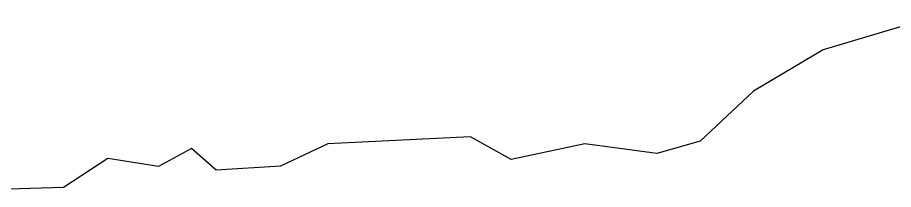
# Model space of a CAD drawing. Header units: metres. Extents: x 350918 to 355985, y 1754182 to 1757789.
# Drawn here: x 351466 to 352416, y 1754299 to 1754486 of the extents above; entities that cross this region are included whole.
import ezdxf

# ---------------------------------------------------------------- set-up
doc = ezdxf.new("R2010")
doc.units = ezdxf.units.M

msp = doc.modelspace()

# ---------------------------------------------------------------- linework, layer by layer
at = {"color": 3}
for p, q in [((352457.8, 1754485.92), (352339.89, 1754450.95)), ((352339.89, 1754450.95), (352264.38, 1754406.08)), ((352264.38, 1754406.08), (352206.46, 1754351.6)), ((351802.38, 1754348.86), (351751.19, 1754324.43)), ((351957.32, 1754356.51), (351802.38, 1754348.86)), ((352001.38, 1754331.58), (351957.32, 1754356.51)), ((352081.26, 1754348.83), (352001.38, 1754331.58)), ((352159.51, 1754338.27), (352081.26, 1754348.83)), ((352206.46, 1754351.6), (352159.51, 1754338.27)), ((351654.6, 1754343.6), (351618.78, 1754324.21)), ((351681.28, 1754320.16), (351654.6, 1754343.6)), ((351563.85, 1754332.72), (351515.48, 1754301.39)), ((351618.78, 1754324.21), (351563.85, 1754332.72)), ((351751.19, 1754324.43), (351681.28, 1754320.16)), ((351515.48, 1754301.39), (351439.18, 1754299.17))]:
    msp.add_line(p, q, dxfattribs=at)

doc.saveas('drawing.dxf')
